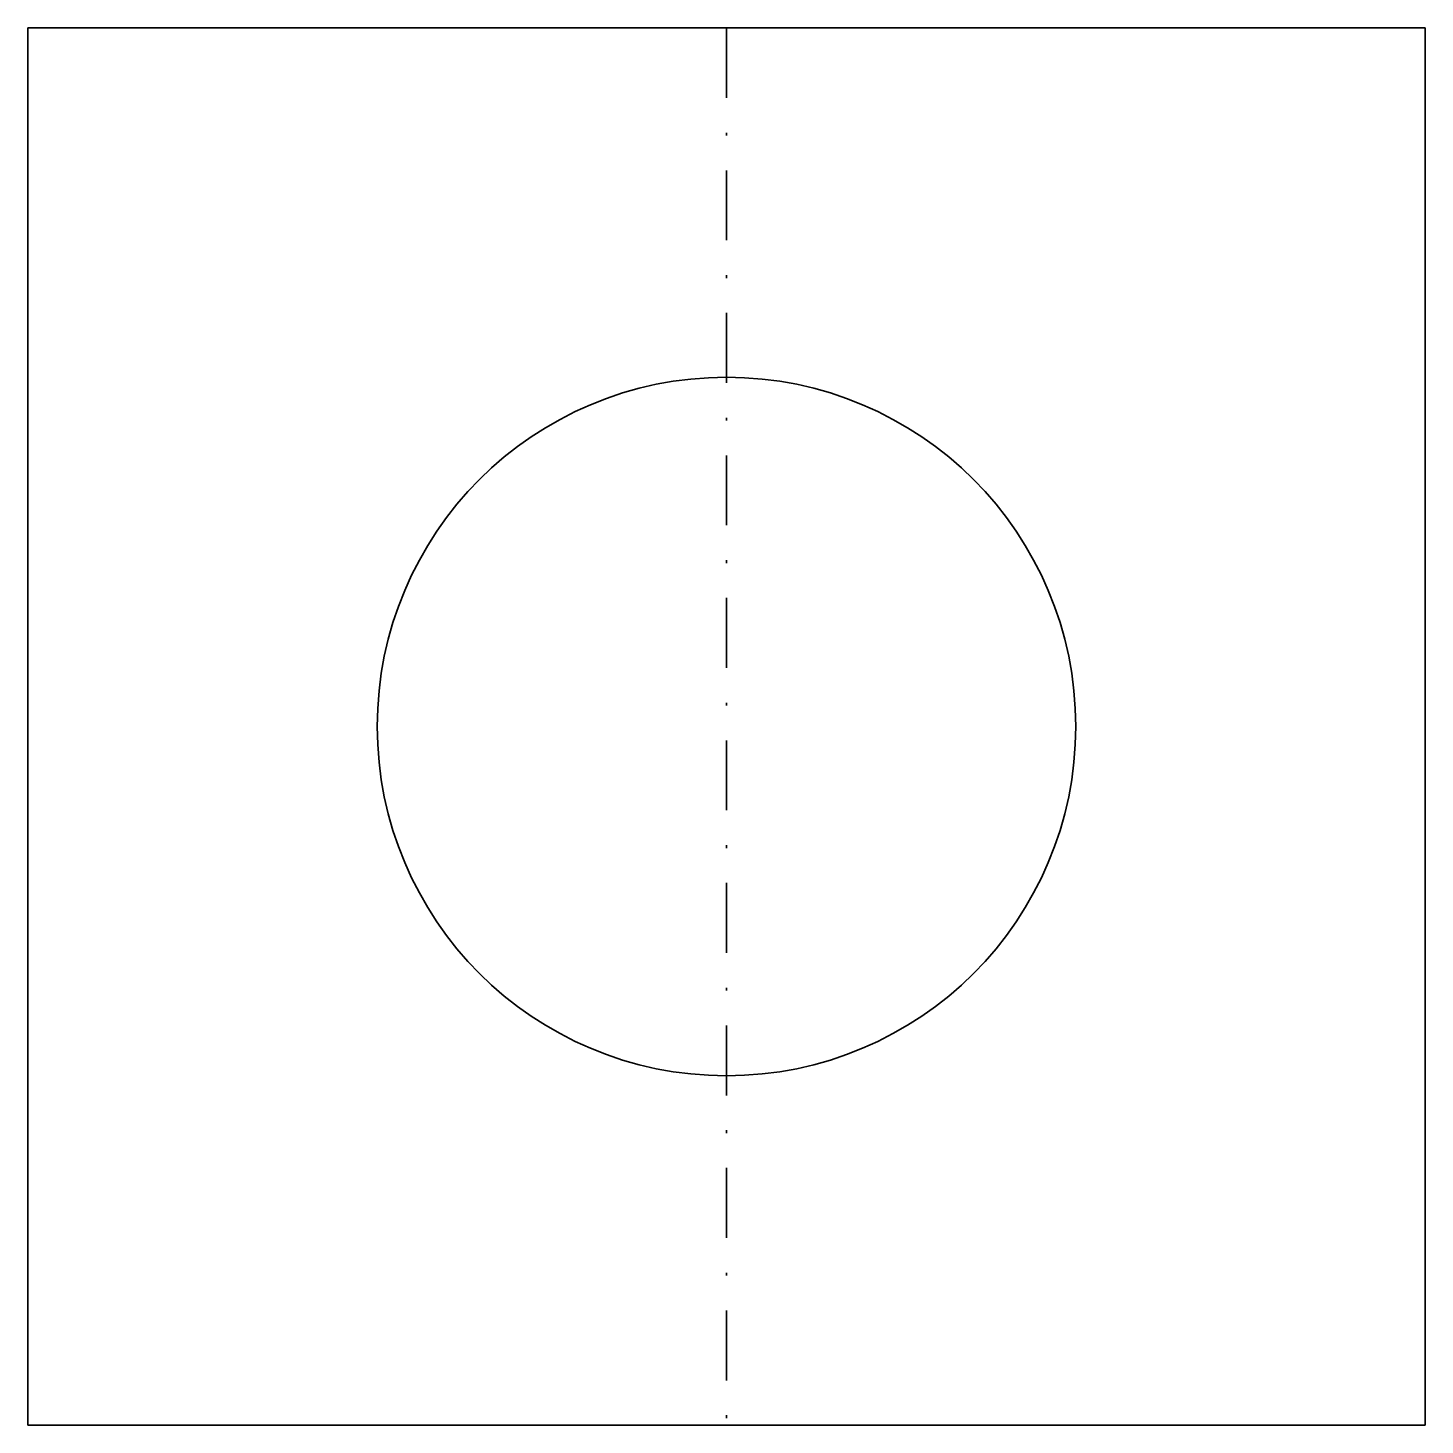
# Model space of a CAD drawing. Header units: millimetres. Extents: x -50 to 0, y 0 to 50.
import ezdxf

# ---------------------------------------------------------------- set-up
doc = ezdxf.new("R2010")
doc.units = ezdxf.units.MM
doc.header["$LTSCALE"] = 5
doc.linetypes.add('AUSGEZOGEN', pattern=[0])
doc.linetypes.add('DASHDOT', pattern=[1, 0.5, -0.25, 0, -0.25])
doc.layers.add('2', color=7, linetype='Continuous')

msp = doc.modelspace()

# ---------------------------------------------------------------- linework, layer by layer
at = {"layer": '2', "color": 7, "linetype": 'AUSGEZOGEN', "lineweight": 35}
for p, q in [((-50, 50), (0, 50)), ((-50, 0), (-50, 50)), ((0, 50), (0, 0)), ((0, 0), (-50, 0))]:
    msp.add_line(p, q, dxfattribs=at)
at = {"layer": '2', "color": 7, "linetype": 'DASHDOT', "lineweight": 35}
msp.add_line((-25, 50), (-25, 0), dxfattribs=at)
at = {"layer": '2', "color": 7, "linetype": 'AUSGEZOGEN', "lineweight": 35}
msp.add_circle((-25, 25), 12.5, dxfattribs=at)

doc.saveas('drawing.dxf')
